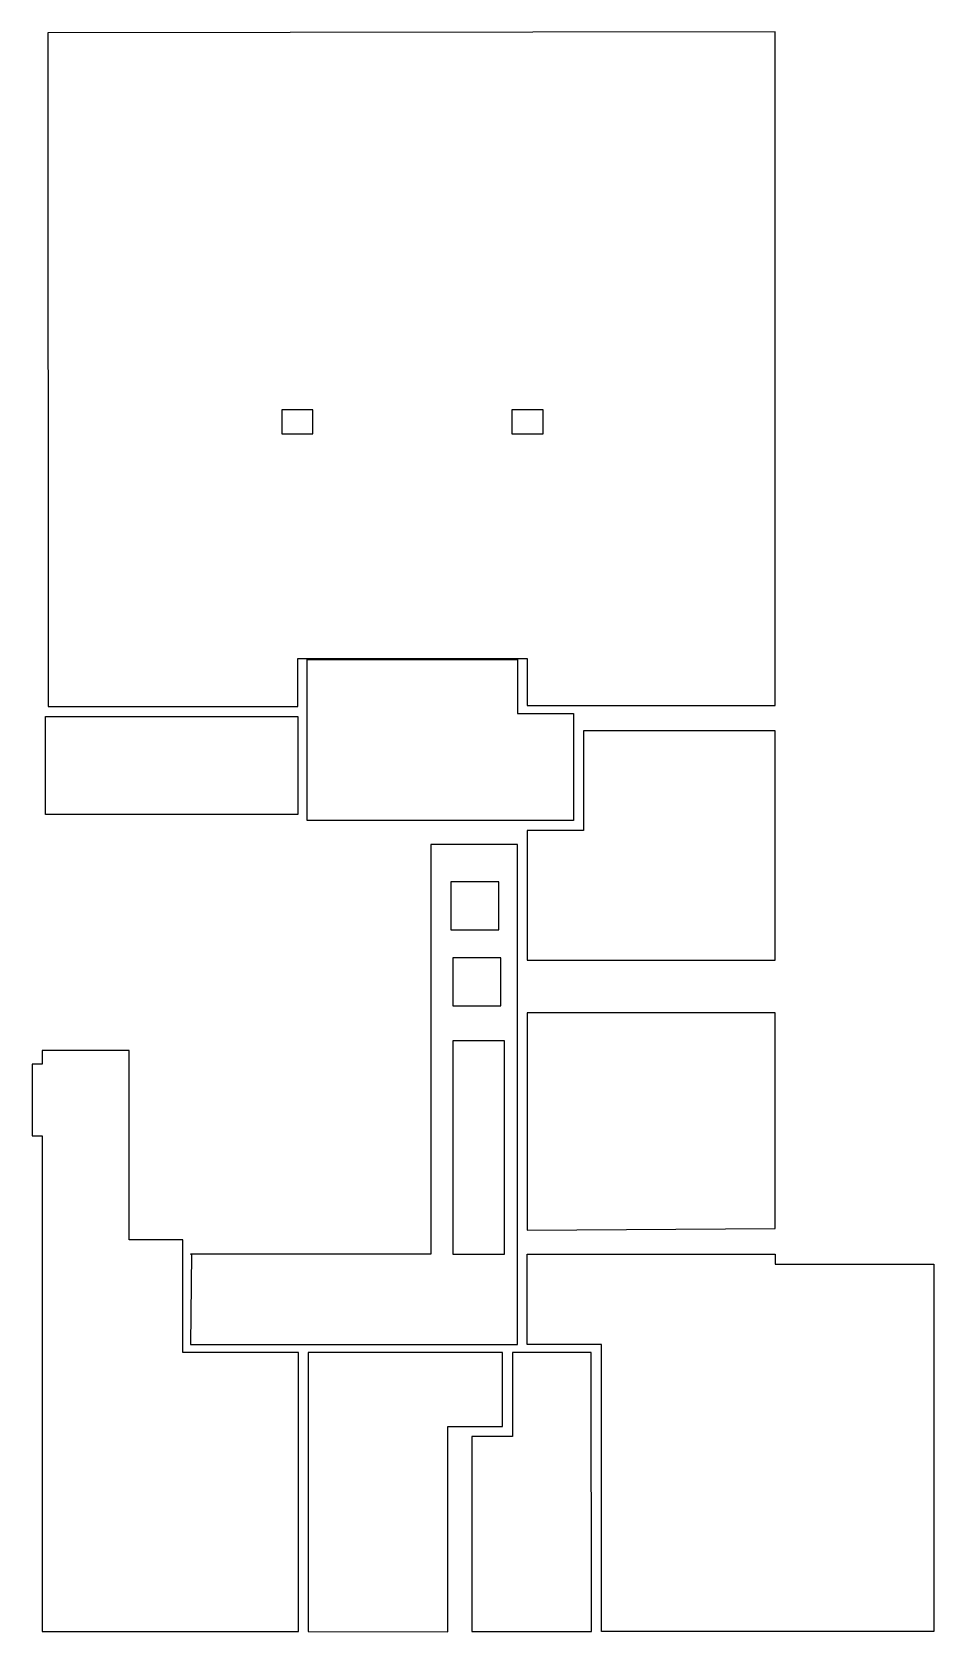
# Model space of a CAD drawing. Header units: metres. Extents: x 2562092 to 2573379, y 5176927 to 5196957.
import ezdxf

# ---------------------------------------------------------------- set-up
doc = ezdxf.new("R2010")
doc.units = ezdxf.units.M
doc.layers.add('AREE LEONARDO', color=5, linetype='Continuous')

msp = doc.modelspace()

# ---------------------------------------------------------------- linework, layer by layer
at = {"layer": 'AREE LEONARDO', "color": 5}
for points in [[(2571392, 5196957), (2562291, 5196948), (2562292, 5188512), (2565417, 5188512), (2565417, 5189112), (2565417, 5189112), (2565417, 5189112), (2565417, 5189112), (2568287, 5189112), (2568287, 5189112), (2568287, 5189112), (2568287, 5189112), (2568287, 5188527), (2571392, 5188527)], [(2568287, 5186962), (2568287, 5185337), (2571392, 5185337), (2571392, 5188207), (2568992, 5188207), (2568992, 5186962), (2568287, 5186962)], [(2564087, 5181657), (2564077, 5180527), (2568167, 5180527), (2568167, 5186787), (2567082, 5186787), (2567082, 5181657), (2564077, 5181657)], [(2568287, 5184677), (2568287, 5181957), (2571392, 5181977), (2571392, 5184677), (2568287, 5184677)], [(2562217, 5176932), (2565427, 5176932), (2565427, 5180427), (2563977, 5180427), (2563977, 5181837), (2563307, 5181837), (2563307, 5184207), (2562217, 5184207), (2562217, 5184037), (2562092, 5184037), (2562092, 5183137), (2562217, 5183137), (2562217, 5176932)], [(2568287, 5180527), (2568287, 5181657), (2571392, 5181657), (2571392, 5181532), (2573377, 5181532), (2573379, 5176932), (2573367, 5176932), (2569217, 5176932), (2569217, 5180527), (2568287, 5180527)]]:
    msp.add_lwpolyline(points, close=True, dxfattribs=at)
at = {"layer": 'AREE LEONARDO', "color": 2}
for points in [[(2565217, 5192227), (2565217, 5191927), (2565607, 5191927), (2565607, 5192227)], [(2568097, 5191927), (2568487, 5191927), (2568487, 5192227), (2568097, 5192227)], [(2567358, 5184327), (2567358, 5181657), (2568006, 5181657), (2568006, 5184327)]]:
    msp.add_lwpolyline(points, close=True, dxfattribs=at)
at = {"layer": 'AREE LEONARDO'}
msp.add_lwpolyline([(2565537, 5187087), (2565537, 5189102), (2568167, 5189102), (2568167, 5188427), (2568867, 5188427), (2568867, 5187087)], close=True, dxfattribs=at)
at = {"layer": 'AREE LEONARDO', "color": 3}
for points in [[(2562262, 5188387), (2565417, 5188387), (2565417, 5187162), (2562262, 5187162)], [(2565547, 5176932), (2567297, 5176927), (2567297, 5179500), (2567981, 5179500), (2567981, 5180427), (2565547, 5180427)], [(2567597, 5176932), (2569092, 5176932), (2569089, 5180427), (2568106, 5180427), (2568106, 5179375), (2567597, 5179375), (2567597, 5176932)]]:
    msp.add_lwpolyline(points, close=True, dxfattribs=at)
at = {"layer": 'AREE LEONARDO', "color": 1}
for points in [[(2567333, 5186317), (2567333, 5185717), (2567933, 5185717), (2567933, 5186317)], [(2567358, 5185367), (2567358, 5185367), (2567358, 5184767), (2567958, 5184767), (2567958, 5185367)]]:
    msp.add_lwpolyline(points, close=True, dxfattribs=at)

doc.saveas('drawing.dxf')
